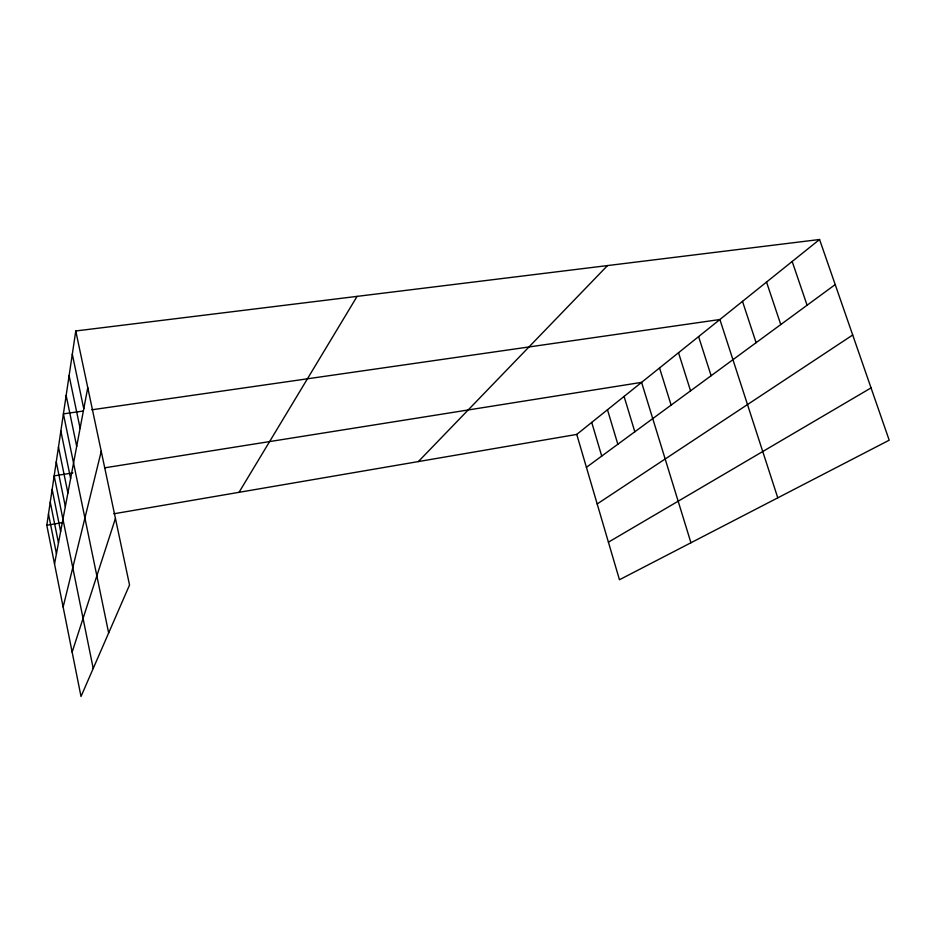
<?xml version="1.0" encoding="UTF-8"?>
<svg xmlns="http://www.w3.org/2000/svg" width="936" height="936" viewBox="0 0 936 936"><rect width="100%" height="100%" fill="white"/><g stroke="black" fill="none" stroke-linecap="round" stroke-linejoin="round"><path stroke-width="1.4" d="M75.769 330.97L129.531 585L81.011 696.501L46.8 525.271L75.769 330.97L819.562 239.499L889.2 440.189L619.457 579.747L576.751 434.421L819.562 239.499M54.522 563.928L87.762 387.656M63.133 607.043L101.24 451.327M72.142 652.111L115.444 518.404M239.031 492.313L357.107 296.361M418.38 461.565L607.522 265.567M586.427 467.321L835.204 284.579M597.18 503.954L852.696 335.006M608.412 542.178L871.053 387.902M46.8 525.271L62.478 522.58M113.853 513.782L576.751 434.421M72.891 472.891L54.159 475.874L93.214 668.468M104.575 467.848L641.593 382.368L690.943 542.763M83.316 411.021L63.402 413.876L108.658 632.993M91.845 409.792L719.889 319.515L777.781 497.835M792.172 261.483L807.089 305.23M766.537 282.064L780.776 324.558M742.494 301.369L756.112 342.681M698.595 336.597L711.126 375.722M678.518 352.72L690.557 390.839M659.552 367.953L671.124 405.101M624.078 396.431L634.819 431.777M607.476 409.757L617.842 444.249M591.727 422.393L601.731 456.078M72.306 354.206L83.772 408.81M69.1 375.652L80.098 428.302M66.152 395.483L76.705 446.32M60.852 431.005L70.621 478.553M58.477 446.963L67.895 493.026M56.254 461.893L65.344 506.563M52.147 489.388L60.641 531.472M50.252 502.082L58.477 542.95M48.473 514.016L56.441 553.749"/></g></svg>
